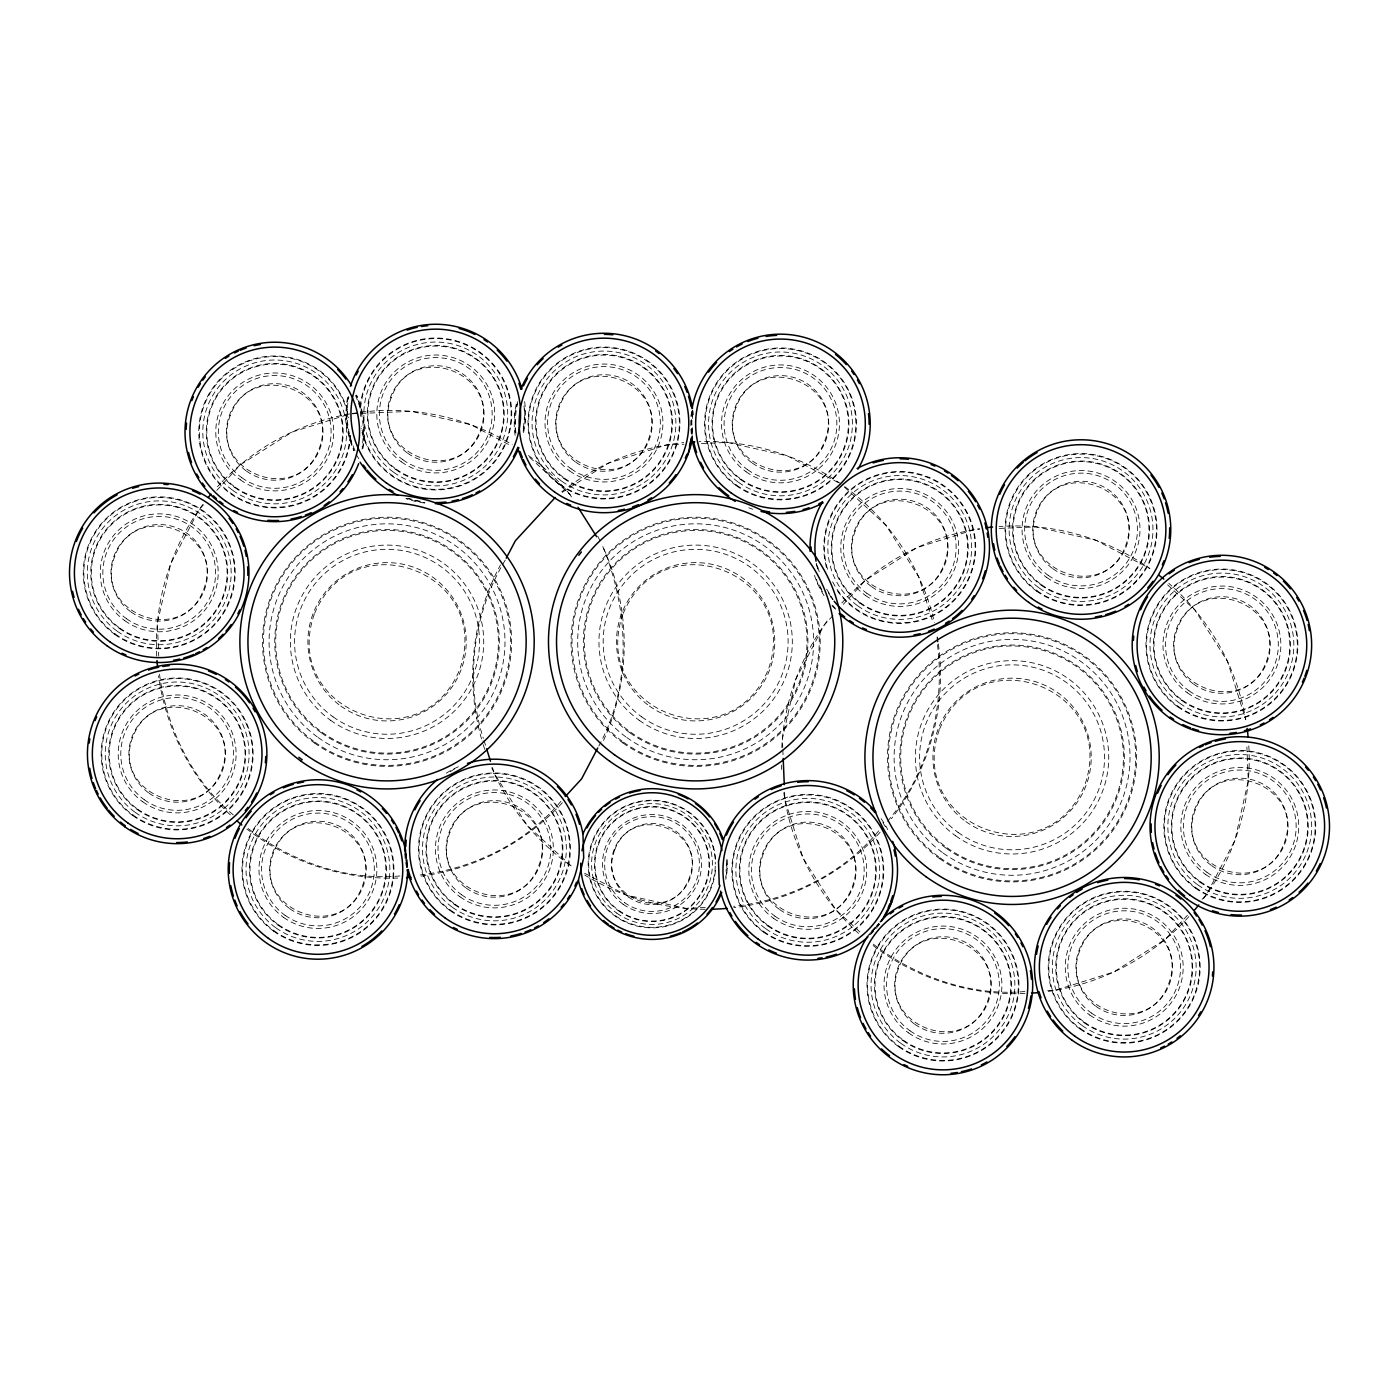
<?xml version="1.0" encoding="UTF-8"?>
<svg xmlns="http://www.w3.org/2000/svg" width="1399" height="1399" viewBox="0 0 1399 1399"><rect width="100%" height="100%" fill="white"/><g stroke="black" fill="none" stroke-linecap="round" stroke-linejoin="round"><path stroke-width="0.75" stroke-dasharray="5 3.75" d="M348.421 396.774L346.48 405.063L347.214 428.479L353.982 450.898A89.728 89.728 0 0 1 348.176 394.535M362.061 449.131L364.002 440.842L363.268 417.427L356.5 395.008A89.728 89.728 0 0 1 362.324 451.37M517.613 401.653L514.692 414.087L515.357 435.369M523.104 431.172L525.045 422.883L524.52 405.85M692.173 410.834L691.193 414.978L691.806 434.145M725.644 877.278L726.99 871.525L726.623 859.72M505.249 560.09C473.422 612.535 464.381 679.897 483.337 738.34M598.772 746.069C632.418 684.985 628.798 609.16 602.532 545.96A233.878 233.878 0 0 1 601.448 744.933M203.485 504.864L199.06 509.673L170.73 563.762L157.37 623.342L158.717 656.026M216.775 490.419L240.418 464.765L291.989 432.081L350.257 413.859A233.878 233.878 0 0 0 216.775 487.482M560.894 801.365C525.552 843.457 471.463 869.531 417.304 875.249M832.947 615.595L824.081 625.213L795.751 679.302L782.391 738.882L782.758 747.591M843.282 604.368L865.439 580.305L917.01 547.621L975.278 529.399L979.65 529.224M878.677 830.866C843.125 873.798 788.546 900.606 733.601 906.36M887.543 821.248C928.761 773.192 945.392 706.478 937.4 644.065M1187.401 915.296L1165.245 939.359L1113.674 972.043L1055.388 990.265L1046.679 990.614M1202.161 899.26L1206.603 894.451L1234.915 840.362L1248.275 780.782L1246.841 745.929M871.542 931.122L878.834 923.357M866.068 938.222L879.184 924.249M562.241 492.361L608.285 463.191L666.571 444.969L683.989 444.252M450.251 771.636L455.672 768.261M352.443 413.772L358.983 413.492M361.152 413.405L411.271 411.341L470.851 424.701L511.404 445.949M701.424 443.535L727.567 442.451L787.147 455.812L841.236 484.141A233.878 233.878 0 0 0 699.185 441.629M999.253 528.42L1036.292 526.881L1095.872 540.241L1149.961 568.571A233.878 233.878 0 0 0 999.113 526.514M399.869 875.966C345.71 880.88 290.118 861.137 247.675 828.156M705.271 907.531L685.667 908.336L626.087 894.975L583.593 872.731M1024.89 991.524C970.731 996.42 915.138 976.677 872.696 943.695M406.13 498.394L424.789 502.766M1167.605 584.817L1194.868 609.929L1227.553 661.5L1245.775 719.786A233.878 233.878 0 0 0 1168.847 583.383M844.436 487.097L886.144 525.499L918.828 577.07L933.133 622.852M529.749 457.456L569.848 494.389L572.174 498.079M859.878 931.891L835.815 909.735L803.131 858.164L784.909 799.878L784.559 791.169M233.248 814.865C191.488 780.03 166.131 726.763 159.434 673.444M831.863 605.75L836.532 610.121M826.687 589.206L833.052 599.471M828.435 592.879L832.685 599.751M822.455 591.637L817.978 584.397L816.124 578.277M882.821 822.56L887.316 829.799M356.238 454.518L359.595 459.939M484.002 740.421L485.943 746.664M492.448 767.474L494.407 773.717L527.091 825.305L571.999 866.663A233.878 233.878 0 0 1 491.748 767.789M817.785 566.962L819.534 572.733M816.177 563.185L817.943 568.991M405.255 850.907L406.882 867.765M407.092 867.502L405.465 850.644M937.313 641.879L937.05 635.338A233.878 233.878 0 0 1 938.064 641.774M782.845 749.777L783.108 756.299M692.575 410.624L692.715 414.873M938.379 643.925A233.878 233.878 0 0 1 891.408 818.747M880.146 832.195A233.878 233.878 0 0 1 733.758 907.706M705.253 909.28A233.878 233.878 0 0 1 584.747 875.022M484.736 749.374A233.878 233.878 0 0 1 482.113 740.98M481.501 738.864A233.878 233.878 0 0 1 500.457 564.951M561.768 491.766A233.878 233.878 0 0 1 683.831 442.626M844.751 486.66A233.878 233.878 0 0 1 934.445 622.555M406.654 867.59A89.728 89.728 0 0 1 404.696 850.662M446.211 773.227A89.728 89.728 0 0 1 461.39 765.48M407.739 867.363A88.609 88.609 0 0 1 405.815 850.644M752.767 509.236A89.728 89.728 0 0 1 748.762 507.837M691.351 434.197A89.728 89.728 0 0 1 691.718 410.781A88.609 88.609 0 0 1 692.505 419.158M692.453 434.057A88.609 88.609 0 0 1 692.82 410.939M715.484 870.37A63.794 63.794 0 0 1 617.659 917.814A63.794 63.794 0 0 1 619.565 809.094A63.794 63.794 0 0 1 715.676 859.93M727.235 859.686A75.371 75.371 0 0 1 725.801 879.306M726.361 860.612A74.427 74.427 0 0 1 726.064 871.437M715.274 866.208A63.322 63.322 0 0 1 619.058 918.111A63.322 63.322 0 0 1 621.016 808.814A63.322 63.322 0 0 1 715.309 864.127M515.112 435.404A89.728 89.728 0 0 1 516.861 401.461M692.837 410.589A89.728 89.728 0 0 1 693.327 414.821M692.453 427.622A88.609 88.609 0 0 1 692.138 431.801M515.934 433.165A88.609 88.609 0 0 1 517.455 403.804M879.394 924.407A89.728 89.728 0 0 1 869.409 935.564M881.073 818.59A89.728 89.728 0 0 1 887.718 829.59M877.225 925.404A88.609 88.609 0 0 1 868.639 934.759M562.363 802.711A233.878 233.878 0 0 1 417.444 876.596M397.753 878.047A233.878 233.878 0 0 1 246.958 829.082M230.275 814.848A233.878 233.878 0 0 1 158.559 675.752M156.723 656.114A233.878 233.878 0 0 1 202.872 504.409M352.391 413.492A233.878 233.878 0 0 1 358.844 412.53M361.012 412.25A233.878 233.878 0 0 1 512.191 444.672M528.455 455.549A233.878 233.878 0 0 1 572.593 497.747M597.723 536.202A233.878 233.878 0 0 1 600.661 542.043M350.589 435.526A75.948 75.948 0 0 1 240.576 499.775A75.948 75.948 0 0 1 226.621 373.148A75.948 75.948 0 0 1 347.984 411.901M355.486 395.462A88.609 88.609 0 0 1 362.044 446.963M350.012 435.491A75.371 75.371 0 0 1 239.089 498.341A75.371 75.371 0 0 1 230.118 371.172A75.371 75.371 0 0 1 348.771 417.811M405.693 850.819A89.728 89.728 0 0 1 407.651 867.747M404.608 851.047A88.609 88.609 0 0 1 406.532 867.765M360.19 406.427A75.948 75.948 0 0 1 473.981 348.334A75.948 75.948 0 0 1 479.647 475.975A75.948 75.948 0 0 1 361.152 428.181M524.625 401.565A89.728 89.728 0 0 1 522.876 435.509M424.754 503.028A89.728 89.728 0 0 1 406.042 498.639M524.013 405.902A88.609 88.609 0 0 1 522.701 431.102M420.714 501.297A88.609 88.609 0 0 1 408.403 498.254M354.996 450.443A88.609 88.609 0 0 1 348.823 396.844M360.417 416.342A75.371 75.371 0 0 1 468.455 346.043A75.371 75.371 0 0 1 480.924 474.331A75.371 75.371 0 0 1 361.379 426.153M826.477 567.504A75.948 75.948 0 0 1 911.239 472.39A75.948 75.948 0 0 1 963.666 588.489A75.948 75.948 0 0 1 836.27 589.171M824.063 595.659A89.728 89.728 0 0 1 814.166 574.429M835.343 608.32A88.609 88.609 0 0 1 832.527 605.19M821.79 589.574A88.609 88.609 0 0 1 818.992 583.925M827.596 569.253A75.371 75.371 0 0 1 913.11 473.282A75.371 75.371 0 0 1 959.784 593.054A75.371 75.371 0 0 1 831.88 580.253M832.86 599.629A84.814 84.814 0 0 1 830.464 596.394M817.716 569.061A84.814 84.814 0 0 1 816.386 563.15M871 933.325A88.609 88.609 0 0 1 879.097 923.602M1248.8 745.807A233.878 233.878 0 0 1 1202.773 899.714M1188.87 916.625A233.878 233.878 0 0 1 1046.802 991.594M1024.977 993.517A233.878 233.878 0 0 1 871.979 944.622M858.531 933.36A233.878 233.878 0 0 1 783.58 791.292M781.656 769.467A233.878 233.878 0 0 1 781.516 765.061M781.779 747.538A233.878 233.878 0 0 1 829.205 618.201M841.813 603.021A233.878 233.878 0 0 1 979.562 528.7M114.858 556.033C92.491 613.444 182.43 647.422 203.607 589.574C225.973 532.18 136.035 498.201 114.858 556.033M132.783 737.151C110.416 794.562 200.354 828.54 221.549 770.692C243.898 713.298 153.96 679.319 132.783 737.151M230.345 415.153C207.979 472.547 297.917 506.543 319.112 448.694C341.461 391.3 251.523 357.322 230.345 415.153M314.25 614.283C280.762 710.709 421.169 763.767 459.816 669.282C493.322 572.856 352.898 519.798 314.25 614.283M273.557 852.708C251.19 910.119 341.129 944.098 362.306 886.249C384.673 828.855 294.734 794.877 273.557 852.708M391.388 397.211C369.021 454.605 458.959 488.583 480.137 430.735C502.503 373.341 412.565 339.362 391.388 397.211M450.023 832.143C427.674 889.554 517.613 923.532 538.79 865.684C561.156 808.29 471.218 774.312 450.023 832.143M559.583 406.235C537.233 463.629 627.172 497.607 648.349 439.758C670.716 382.364 580.777 348.386 559.583 406.235M622.852 614.283C589.364 710.709 729.771 763.767 768.418 669.282C801.907 572.856 661.5 519.798 622.852 614.283M614.721 849.945C595.939 898.158 671.485 926.715 689.27 878.117C708.069 829.904 632.505 801.365 614.721 849.945M736.101 407.126C713.735 464.52 803.673 498.516 824.85 440.668C847.217 383.274 757.279 349.278 736.101 407.126M763.399 853.565C741.05 910.976 830.971 944.955 852.166 887.106C874.532 829.712 784.594 795.734 763.399 853.565M855.366 530.693C833 588.105 922.938 622.083 944.133 564.234C966.482 506.84 876.561 472.862 855.366 530.693M939.271 729.823C905.783 826.249 1046.19 879.306 1084.855 784.822C1118.343 688.395 977.936 635.338 939.271 729.823M898.578 968.265C876.211 1025.659 966.149 1059.638 987.344 1001.789C1009.693 944.395 919.755 910.417 898.578 968.265M1036.659 512.751C1014.292 570.145 1104.231 604.123 1125.408 546.292C1147.775 488.881 1057.836 454.902 1036.659 512.751M1079.836 950.428C1057.469 1007.822 1147.407 1041.818 1168.585 983.969C1190.951 926.575 1101.013 892.579 1079.836 950.428M1177.538 628.238C1155.172 685.632 1245.11 719.628 1266.305 661.779C1288.654 604.385 1198.716 570.39 1177.538 628.238M1195.393 809.654C1173.027 867.048 1262.965 901.043 1284.142 843.195C1306.509 785.801 1216.57 751.823 1195.393 809.654M454.797 904.051A67.886 67.886 0 0 0 561.961 855.663A67.886 67.886 0 0 0 466.479 787.042A67.886 67.886 0 0 0 454.797 904.051M450.093 910.609A75.948 75.948 0 0 0 569.988 856.468A75.948 75.948 0 0 0 463.156 779.698A75.948 75.948 0 0 0 450.093 910.609M452.437 907.321A71.926 71.926 0 0 0 565.983 856.066A71.926 71.926 0 0 0 464.818 783.37A71.926 71.926 0 0 0 452.437 907.321M461.513 894.713A56.38 56.38 0 0 0 550.507 854.527A56.38 56.38 0 0 0 471.201 797.535A56.38 56.38 0 0 0 461.513 894.713M450.426 910.137A75.371 75.371 0 0 0 569.41 856.398A75.371 75.371 0 0 0 463.384 780.222A75.371 75.371 0 0 0 450.426 910.137M454.465 904.523A68.464 68.464 0 0 0 562.538 855.716A68.464 68.464 0 0 0 466.234 786.518A68.464 68.464 0 0 0 454.465 904.523M460.009 896.794A58.95 58.95 0 0 0 553.06 854.772A58.95 58.95 0 0 0 470.151 795.192A58.95 58.95 0 0 0 460.009 896.794M466.252 888.12A48.266 48.266 0 0 0 542.445 853.722A48.266 48.266 0 0 0 474.541 804.932A48.266 48.266 0 0 0 466.252 888.12M630.669 732.202A111.343 111.343 0 0 0 806.419 652.843A111.343 111.343 0 0 0 649.818 540.311A111.343 111.343 0 0 0 630.669 732.202M622.94 742.939A124.563 124.563 0 0 0 819.587 654.155A124.563 124.563 0 0 0 644.379 528.245A124.563 124.563 0 0 0 622.94 742.939M626.804 737.57A117.953 117.953 0 0 0 813.011 653.49A117.953 117.953 0 0 0 647.09 534.278A117.953 117.953 0 0 0 626.804 737.57M641.669 716.865A92.474 92.474 0 0 0 787.654 650.972A92.474 92.474 0 0 0 657.582 557.502A92.474 92.474 0 0 0 641.669 716.865M623.499 742.169A123.619 123.619 0 0 0 818.642 654.05A123.619 123.619 0 0 0 644.764 529.119A123.619 123.619 0 0 0 623.499 742.169M630.11 732.971A112.287 112.287 0 0 0 807.363 652.931A112.287 112.287 0 0 0 649.433 539.437A112.287 112.287 0 0 0 630.11 732.971M639.221 720.293A96.671 96.671 0 0 0 791.834 651.374A96.671 96.671 0 0 0 655.851 553.672A96.671 96.671 0 0 0 639.221 720.293M649.451 706.058A79.166 79.166 0 0 0 774.399 649.643A79.166 79.166 0 0 0 663.056 569.638A79.166 79.166 0 0 0 649.451 706.058M740.858 479.035A67.886 67.886 0 0 0 848.039 430.647A67.886 67.886 0 0 0 752.54 362.026A67.886 67.886 0 0 0 740.858 479.035M736.154 485.575A75.948 75.948 0 0 0 856.048 431.434A75.948 75.948 0 0 0 749.217 354.681A75.948 75.948 0 0 0 736.154 485.575M738.515 482.305A71.926 71.926 0 0 0 852.043 431.049A71.926 71.926 0 0 0 750.878 358.354A71.926 71.926 0 0 0 738.515 482.305M747.573 469.679A56.38 56.38 0 0 0 836.585 429.493A56.38 56.38 0 0 0 757.279 372.501A56.38 56.38 0 0 0 747.573 469.679M736.486 485.103A75.371 75.371 0 0 0 855.489 431.382A75.371 75.371 0 0 0 749.462 355.206A75.371 75.371 0 0 0 736.486 485.103M740.526 479.49A68.464 68.464 0 0 0 848.598 430.7A68.464 68.464 0 0 0 752.295 361.502A68.464 68.464 0 0 0 740.526 479.49M746.087 471.76A58.95 58.95 0 0 0 839.138 429.755A58.95 58.95 0 0 0 756.212 370.175A58.95 58.95 0 0 0 746.087 471.76M752.312 463.086A48.266 48.266 0 0 0 828.505 428.689A48.266 48.266 0 0 0 760.619 379.898A48.266 48.266 0 0 0 752.312 463.086M618.725 910.347A57.027 57.027 0 0 0 708.751 869.706A57.027 57.027 0 0 0 628.536 812.067A57.027 57.027 0 0 0 618.725 910.347M616.749 913.092A60.419 60.419 0 0 0 712.108 870.038A60.419 60.419 0 0 0 627.137 808.972A60.419 60.419 0 0 0 616.749 913.092M624.356 902.495A47.356 47.356 0 0 0 699.133 868.744A47.356 47.356 0 0 0 632.505 820.881A47.356 47.356 0 0 0 624.356 902.495M618.445 910.749A57.516 57.516 0 0 0 709.223 869.758A57.516 57.516 0 0 0 628.326 811.63A57.516 57.516 0 0 0 618.445 910.749M623.097 904.244A49.525 49.525 0 0 0 701.266 868.954A49.525 49.525 0 0 0 631.614 818.905A49.525 49.525 0 0 0 623.097 904.244M628.343 896.969A40.554 40.554 0 0 0 692.348 868.062A40.554 40.554 0 0 0 635.321 827.089A40.554 40.554 0 0 0 628.343 896.969M564.357 478.126A67.886 67.886 0 0 0 671.52 429.738A67.886 67.886 0 0 0 576.038 361.117A67.886 67.886 0 0 0 564.357 478.126M559.652 484.684A75.948 75.948 0 0 0 679.547 430.542A75.948 75.948 0 0 0 572.716 353.772A75.948 75.948 0 0 0 559.652 484.684M561.996 481.396A71.926 71.926 0 0 0 675.542 430.14A71.926 71.926 0 0 0 574.377 357.445A71.926 71.926 0 0 0 561.996 481.396M571.072 468.787A56.38 56.38 0 0 0 660.066 428.601A56.38 56.38 0 0 0 580.76 371.609A56.38 56.38 0 0 0 571.072 468.787M559.985 484.211A75.371 75.371 0 0 0 678.97 430.49A75.371 75.371 0 0 0 572.943 354.297A75.371 75.371 0 0 0 559.985 484.211M564.007 478.598A68.464 68.464 0 0 0 672.097 429.79A68.464 68.464 0 0 0 575.793 360.592A68.464 68.464 0 0 0 564.007 478.598M569.568 470.868A58.95 58.95 0 0 0 662.619 428.846A58.95 58.95 0 0 0 579.711 369.266A58.95 58.95 0 0 0 569.568 470.868M575.811 462.195A48.266 48.266 0 0 0 652.004 427.797A48.266 48.266 0 0 0 584.1 379.007A48.266 48.266 0 0 0 575.811 462.195M768.173 925.473A67.886 67.886 0 0 0 875.337 877.086A67.886 67.886 0 0 0 779.838 808.465A67.886 67.886 0 0 0 768.173 925.473M763.469 932.031A75.948 75.948 0 0 0 883.364 877.89A75.948 75.948 0 0 0 776.532 801.12A75.948 75.948 0 0 0 763.469 932.031M765.813 928.744A71.926 71.926 0 0 0 879.341 877.488A71.926 71.926 0 0 0 778.194 804.792A71.926 71.926 0 0 0 765.813 928.744M774.889 916.135A56.38 56.38 0 0 0 863.883 875.949A56.38 56.38 0 0 0 784.577 818.957A56.38 56.38 0 0 0 774.889 916.135M763.802 931.559A75.371 75.371 0 0 0 882.786 877.82A75.371 75.371 0 0 0 776.76 801.644A75.371 75.371 0 0 0 763.802 931.559M767.824 925.946A68.464 68.464 0 0 0 875.914 877.138A68.464 68.464 0 0 0 779.61 807.94A68.464 68.464 0 0 0 767.824 925.946M773.385 918.216A58.95 58.95 0 0 0 866.436 876.194A58.95 58.95 0 0 0 783.527 816.614A58.95 58.95 0 0 0 773.385 918.216M779.61 909.542A48.266 48.266 0 0 0 855.803 875.144A48.266 48.266 0 0 0 787.917 826.354A48.266 48.266 0 0 0 779.61 909.542M235.102 487.062A67.886 67.886 0 0 0 342.283 438.674A67.886 67.886 0 0 0 246.784 370.053A67.886 67.886 0 0 0 235.102 487.062M232.759 490.332A71.926 71.926 0 0 0 346.287 439.076A71.926 71.926 0 0 0 245.122 366.381A71.926 71.926 0 0 0 232.759 490.332M241.817 477.706A56.38 56.38 0 0 0 330.829 437.52A56.38 56.38 0 0 0 251.523 380.545A56.38 56.38 0 0 0 241.817 477.706M234.77 487.534A68.464 68.464 0 0 0 342.86 438.726A68.464 68.464 0 0 0 246.556 369.528A68.464 68.464 0 0 0 234.77 487.534M240.331 479.805A58.95 58.95 0 0 0 333.382 437.782A58.95 58.95 0 0 0 250.473 378.202A58.95 58.95 0 0 0 240.331 479.805M246.556 471.131A48.266 48.266 0 0 0 322.749 436.715A48.266 48.266 0 0 0 254.863 387.943A48.266 48.266 0 0 0 246.556 471.131M322.067 732.202A111.343 111.343 0 0 0 497.834 652.843A111.343 111.343 0 0 0 341.216 540.311A111.343 111.343 0 0 0 322.067 732.202M314.355 742.939A124.563 124.563 0 0 0 510.985 654.155A124.563 124.563 0 0 0 335.777 528.245A124.563 124.563 0 0 0 314.355 742.939M318.203 737.57A117.953 117.953 0 0 0 504.409 653.49A117.953 117.953 0 0 0 338.506 534.278A117.953 117.953 0 0 0 318.203 737.57M333.084 716.865A92.474 92.474 0 0 0 479.053 650.972A92.474 92.474 0 0 0 348.981 557.502A92.474 92.474 0 0 0 333.084 716.865M314.897 742.169A123.619 123.619 0 0 0 510.04 654.05A123.619 123.619 0 0 0 336.162 529.119A123.619 123.619 0 0 0 314.897 742.169M321.525 732.971A112.287 112.287 0 0 0 498.761 652.931A112.287 112.287 0 0 0 340.831 539.437A112.287 112.287 0 0 0 321.525 732.971M330.619 720.293A96.671 96.671 0 0 0 483.232 651.374A96.671 96.671 0 0 0 347.249 553.672A96.671 96.671 0 0 0 330.619 720.293M340.849 706.058A79.166 79.166 0 0 0 465.815 649.643A79.166 79.166 0 0 0 354.472 569.638A79.166 79.166 0 0 0 340.849 706.058M278.314 924.617A67.886 67.886 0 0 0 385.494 876.229A67.886 67.886 0 0 0 289.995 807.608A67.886 67.886 0 0 0 278.314 924.617M273.609 931.174A75.948 75.948 0 0 0 393.521 877.033A75.948 75.948 0 0 0 286.673 800.263A75.948 75.948 0 0 0 273.609 931.174M275.97 927.887A71.926 71.926 0 0 0 389.499 876.631A71.926 71.926 0 0 0 288.334 803.935A71.926 71.926 0 0 0 275.97 927.887M285.029 915.278A56.38 56.38 0 0 0 374.04 875.092A56.38 56.38 0 0 0 294.734 818.1A56.38 56.38 0 0 0 285.029 915.278M273.942 930.702A75.371 75.371 0 0 0 392.944 876.981A75.371 75.371 0 0 0 286.917 800.788A75.371 75.371 0 0 0 273.942 930.702M277.981 925.089A68.464 68.464 0 0 0 386.054 876.281A68.464 68.464 0 0 0 289.768 807.083A68.464 68.464 0 0 0 277.981 925.089M283.542 917.359A58.95 58.95 0 0 0 376.593 875.337A58.95 58.95 0 0 0 293.685 815.757A58.95 58.95 0 0 0 283.542 917.359M289.768 908.685A48.266 48.266 0 0 0 365.961 874.288A48.266 48.266 0 0 0 298.074 825.497A48.266 48.266 0 0 0 289.768 908.685M137.539 809.059A67.886 67.886 0 0 0 244.72 760.671A67.886 67.886 0 0 0 149.221 692.05A67.886 67.886 0 0 0 137.539 809.059M132.835 815.617A75.948 75.948 0 0 0 252.747 761.476A75.948 75.948 0 0 0 145.898 684.706A75.948 75.948 0 0 0 132.835 815.617M135.196 812.329A71.926 71.926 0 0 0 248.725 761.073A71.926 71.926 0 0 0 147.56 688.378A71.926 71.926 0 0 0 135.196 812.329M144.254 799.721A56.38 56.38 0 0 0 233.266 759.535A56.38 56.38 0 0 0 153.96 702.543A56.38 56.38 0 0 0 144.254 799.721M133.185 815.145A75.371 75.371 0 0 0 252.17 761.406A75.371 75.371 0 0 0 146.143 685.23A75.371 75.371 0 0 0 133.185 815.145M137.207 809.531A68.464 68.464 0 0 0 245.297 760.724A68.464 68.464 0 0 0 148.994 691.526A68.464 68.464 0 0 0 137.207 809.531M142.768 801.802A58.95 58.95 0 0 0 235.819 759.779A58.95 58.95 0 0 0 152.911 700.199A58.95 58.95 0 0 0 142.768 801.802M148.994 793.128A48.266 48.266 0 0 0 225.187 758.73A48.266 48.266 0 0 0 157.3 709.94A48.266 48.266 0 0 0 148.994 793.128M396.144 469.102A67.886 67.886 0 0 0 503.325 420.714A67.886 67.886 0 0 0 407.826 352.093A67.886 67.886 0 0 0 396.144 469.102M393.801 472.372A71.926 71.926 0 0 0 507.33 421.116A71.926 71.926 0 0 0 406.165 348.421A71.926 71.926 0 0 0 393.801 472.372M402.86 459.764A56.38 56.38 0 0 0 491.871 419.578A56.38 56.38 0 0 0 412.565 362.586A56.38 56.38 0 0 0 402.86 459.764M395.812 469.574A68.464 68.464 0 0 0 503.885 420.767A68.464 68.464 0 0 0 407.599 351.569A68.464 68.464 0 0 0 395.812 469.574M401.373 461.845A58.95 58.95 0 0 0 494.424 419.822A58.95 58.95 0 0 0 411.498 360.243A58.95 58.95 0 0 0 401.373 461.845M407.599 453.171A48.266 48.266 0 0 0 483.792 418.773A48.266 48.266 0 0 0 415.905 369.983A48.266 48.266 0 0 0 407.599 453.171M119.615 627.941A67.886 67.886 0 0 0 226.778 579.553A67.886 67.886 0 0 0 131.296 510.932A67.886 67.886 0 0 0 119.615 627.941M114.91 634.499A75.948 75.948 0 0 0 234.805 580.358A75.948 75.948 0 0 0 127.974 503.588A75.948 75.948 0 0 0 114.91 634.499M117.254 631.211A71.926 71.926 0 0 0 230.8 579.955A71.926 71.926 0 0 0 129.635 507.26A71.926 71.926 0 0 0 117.254 631.211M126.33 618.603A56.38 56.38 0 0 0 215.341 578.417A56.38 56.38 0 0 0 136.035 521.425A56.38 56.38 0 0 0 126.33 618.603M115.243 634.027A75.371 75.371 0 0 0 234.245 580.288A75.371 75.371 0 0 0 128.218 504.112A75.371 75.371 0 0 0 115.243 634.027M119.282 628.413A68.464 68.464 0 0 0 227.355 579.606A68.464 68.464 0 0 0 131.051 510.408A68.464 68.464 0 0 0 119.282 628.413M124.826 620.684A58.95 58.95 0 0 0 217.894 578.661A58.95 58.95 0 0 0 134.969 519.081A58.95 58.95 0 0 0 124.826 620.684M131.069 612.01A48.266 48.266 0 0 0 207.262 577.612A48.266 48.266 0 0 0 139.375 528.822A48.266 48.266 0 0 0 131.069 612.01M860.123 602.602A67.886 67.886 0 0 0 967.304 554.214A67.886 67.886 0 0 0 871.804 485.593A67.886 67.886 0 0 0 860.123 602.602M857.779 605.872A71.926 71.926 0 0 0 971.308 554.616A71.926 71.926 0 0 0 870.143 481.921A71.926 71.926 0 0 0 857.779 605.872M866.838 593.263A56.38 56.38 0 0 0 955.849 553.06A56.38 56.38 0 0 0 876.543 496.085A56.38 56.38 0 0 0 866.838 593.263M859.79 603.074A68.464 68.464 0 0 0 967.881 554.266A68.464 68.464 0 0 0 871.577 485.068A68.464 68.464 0 0 0 859.79 603.074M865.351 595.344A58.95 58.95 0 0 0 958.402 553.322A58.95 58.95 0 0 0 875.494 493.742A58.95 58.95 0 0 0 865.351 595.344M871.577 586.671A48.266 48.266 0 0 0 947.77 552.255A48.266 48.266 0 0 0 879.884 503.483A48.266 48.266 0 0 0 871.577 586.671M1200.15 881.562A67.886 67.886 0 0 0 1307.331 833.174A67.886 67.886 0 0 0 1211.831 764.553A67.886 67.886 0 0 0 1200.15 881.562M1195.446 888.103A75.948 75.948 0 0 0 1315.34 833.979A75.948 75.948 0 0 0 1208.509 757.209A75.948 75.948 0 0 0 1195.446 888.103M1197.806 884.833A71.926 71.926 0 0 0 1311.335 833.577A71.926 71.926 0 0 0 1210.17 760.881A71.926 71.926 0 0 0 1197.806 884.833M1206.865 872.224A56.38 56.38 0 0 0 1295.876 832.02A56.38 56.38 0 0 0 1216.57 775.046A56.38 56.38 0 0 0 1206.865 872.224M1195.778 887.648A75.371 75.371 0 0 0 1314.78 833.909A75.371 75.371 0 0 0 1208.753 757.733A75.371 75.371 0 0 0 1195.778 887.648M1199.817 882.035A68.464 68.464 0 0 0 1307.89 833.227A68.464 68.464 0 0 0 1211.586 764.029A68.464 68.464 0 0 0 1199.817 882.035M1205.378 874.305A58.95 58.95 0 0 0 1298.429 832.283A58.95 58.95 0 0 0 1215.504 772.703A58.95 58.95 0 0 0 1205.378 874.305M1211.604 865.631A48.266 48.266 0 0 0 1287.797 831.216A48.266 48.266 0 0 0 1219.911 782.443A48.266 48.266 0 0 0 1211.604 865.631M947.088 847.742A111.343 111.343 0 0 0 1122.855 768.383A111.343 111.343 0 0 0 966.237 655.851A111.343 111.343 0 0 0 947.088 847.742M939.376 858.479A124.563 124.563 0 0 0 1136.005 769.695A124.563 124.563 0 0 0 960.798 643.785A124.563 124.563 0 0 0 939.376 858.479M943.241 853.11A117.953 117.953 0 0 0 1129.43 769.03A117.953 117.953 0 0 0 963.526 649.818A117.953 117.953 0 0 0 943.241 853.11M958.105 832.422A92.474 92.474 0 0 0 1104.073 766.512A92.474 92.474 0 0 0 974.019 673.041A92.474 92.474 0 0 0 958.105 832.422M939.918 857.709A123.619 123.619 0 0 0 1135.079 769.607A123.619 123.619 0 0 0 961.183 644.659A123.619 123.619 0 0 0 939.918 857.709M946.546 848.511A112.287 112.287 0 0 0 1123.799 768.471A112.287 112.287 0 0 0 965.852 654.977A112.287 112.287 0 0 0 946.546 848.511M955.657 835.833A96.671 96.671 0 0 0 1108.253 766.932A96.671 96.671 0 0 0 972.288 669.212A96.671 96.671 0 0 0 955.657 835.833M965.87 821.598A79.166 79.166 0 0 0 1090.835 765.183A79.166 79.166 0 0 0 979.492 685.178A79.166 79.166 0 0 0 965.87 821.598M903.334 1040.156A67.886 67.886 0 0 0 1010.515 991.769A67.886 67.886 0 0 0 915.016 923.148A67.886 67.886 0 0 0 903.334 1040.156M898.63 1046.714A75.948 75.948 0 0 0 1018.542 992.573A75.948 75.948 0 0 0 911.693 915.803A75.948 75.948 0 0 0 898.63 1046.714M900.991 1043.427A71.926 71.926 0 0 0 1014.52 992.171A71.926 71.926 0 0 0 913.355 919.475A71.926 71.926 0 0 0 900.991 1043.427M910.049 1030.818A56.38 56.38 0 0 0 999.061 990.632A56.38 56.38 0 0 0 919.755 933.64A56.38 56.38 0 0 0 910.049 1030.818M898.962 1046.242A75.371 75.371 0 0 0 1017.965 992.521A75.371 75.371 0 0 0 911.938 916.328A75.371 75.371 0 0 0 898.962 1046.242M903.002 1040.629A68.464 68.464 0 0 0 1011.092 991.821A68.464 68.464 0 0 0 914.789 922.623A68.464 68.464 0 0 0 903.002 1040.629M908.563 1032.899A58.95 58.95 0 0 0 1001.614 990.877A58.95 58.95 0 0 0 918.706 931.297A58.95 58.95 0 0 0 908.563 1032.899M914.789 1024.225A48.266 48.266 0 0 0 990.982 989.827A48.266 48.266 0 0 0 923.095 941.037A48.266 48.266 0 0 0 914.789 1024.225M1041.416 584.642A67.886 67.886 0 0 0 1148.596 536.254A67.886 67.886 0 0 0 1053.097 467.633A67.886 67.886 0 0 0 1041.416 584.642M1036.711 591.2A75.948 75.948 0 0 0 1156.606 537.059A75.948 75.948 0 0 0 1049.775 460.288A75.948 75.948 0 0 0 1036.711 591.2M1039.072 587.912A71.926 71.926 0 0 0 1152.601 536.656A71.926 71.926 0 0 0 1051.436 463.961A71.926 71.926 0 0 0 1039.072 587.912M1048.131 575.304A56.38 56.38 0 0 0 1137.142 535.118A56.38 56.38 0 0 0 1057.836 478.126A56.38 56.38 0 0 0 1048.131 575.304M1037.044 590.728A75.371 75.371 0 0 0 1156.046 537.006A75.371 75.371 0 0 0 1050.019 460.813A75.371 75.371 0 0 0 1037.044 590.728M1041.083 585.114A68.464 68.464 0 0 0 1149.156 536.307A68.464 68.464 0 0 0 1052.852 467.109A68.464 68.464 0 0 0 1041.083 585.114M1046.627 577.385A58.95 58.95 0 0 0 1139.695 535.362A58.95 58.95 0 0 0 1056.77 475.782A58.95 58.95 0 0 0 1046.627 577.385M1052.87 568.711A48.266 48.266 0 0 0 1129.063 534.313A48.266 48.266 0 0 0 1061.176 485.523A48.266 48.266 0 0 0 1052.87 568.711M1084.592 1022.337A67.886 67.886 0 0 0 1191.773 973.949A67.886 67.886 0 0 0 1096.274 905.328A67.886 67.886 0 0 0 1084.592 1022.337M1079.888 1028.877A75.948 75.948 0 0 0 1199.782 974.736A75.948 75.948 0 0 0 1092.951 897.966A75.948 75.948 0 0 0 1079.888 1028.877M1082.249 1025.607A71.926 71.926 0 0 0 1195.778 974.334A71.926 71.926 0 0 0 1094.613 901.656A71.926 71.926 0 0 0 1082.249 1025.607M1091.307 1012.981A56.38 56.38 0 0 0 1180.319 972.795A56.38 56.38 0 0 0 1101.013 915.803A56.38 56.38 0 0 0 1091.307 1012.981M1080.22 1028.405A75.371 75.371 0 0 0 1199.223 974.683A75.371 75.371 0 0 0 1093.196 898.49A75.371 75.371 0 0 0 1080.22 1028.405M1084.26 1022.791A68.464 68.464 0 0 0 1192.333 974.001A68.464 68.464 0 0 0 1096.029 904.803A68.464 68.464 0 0 0 1084.26 1022.791M1089.804 1015.062A58.95 58.95 0 0 0 1182.872 973.057A58.95 58.95 0 0 0 1099.946 913.477A58.95 58.95 0 0 0 1089.804 1015.062M1096.047 1006.388A48.266 48.266 0 0 0 1172.24 971.99A48.266 48.266 0 0 0 1104.353 923.2A48.266 48.266 0 0 0 1096.047 1006.388M1182.295 700.147A67.886 67.886 0 0 0 1289.476 651.742A67.886 67.886 0 0 0 1193.977 583.138A67.886 67.886 0 0 0 1182.295 700.147M1177.591 706.687A75.948 75.948 0 0 0 1297.503 652.546A75.948 75.948 0 0 0 1190.654 575.776A75.948 75.948 0 0 0 1177.591 706.687M1179.952 703.417A71.926 71.926 0 0 0 1293.48 652.144A71.926 71.926 0 0 0 1192.315 579.448A71.926 71.926 0 0 0 1179.952 703.417M1189.01 690.791A56.38 56.38 0 0 0 1278.021 650.605A56.38 56.38 0 0 0 1198.716 593.613A56.38 56.38 0 0 0 1189.01 690.791M1177.923 706.215A75.371 75.371 0 0 0 1296.925 652.494A75.371 75.371 0 0 0 1190.899 576.301A75.371 75.371 0 0 0 1177.923 706.215M1181.963 700.602A68.464 68.464 0 0 0 1290.053 651.812A68.464 68.464 0 0 0 1193.749 582.614A68.464 68.464 0 0 0 1181.963 700.602M1187.524 692.872A58.95 58.95 0 0 0 1280.575 650.867A58.95 58.95 0 0 0 1197.666 591.287A58.95 58.95 0 0 0 1187.524 692.872M1193.749 684.198A48.266 48.266 0 0 0 1269.942 649.801A48.266 48.266 0 0 0 1202.056 601.01A48.266 48.266 0 0 0 1193.749 684.198"/><path stroke-width="1.5" d="M687.906 454.71L692.278 436.051M506.246 558.166L515.357 540.783L555.246 497.467M597.758 747.993L581.582 778.911L565.318 796.556M881.65 920.822L891.723 902.058M880.303 921.801L886.127 915.593A89.728 89.728 0 0 1 1029.542 961.498A89.728 89.728 0 0 1 929.093 1073.68A89.728 89.728 0 0 1 867.695 936.176M578.014 507.277L596.691 536.744M486.59 748.745L490.507 761.231M783.195 758.485L784.279 784.629M719.243 884.85L718.509 861.434L723.843 838.631A89.728 89.728 0 0 1 875.861 811.892M727.218 908.371A233.878 233.878 0 0 1 711.846 909.228M690.389 442.084A233.878 233.878 0 0 1 694.778 441.804M407.126 869.671A89.728 89.728 0 0 0 578.347 880.636L583.698 857.832L582.963 834.416A89.728 89.728 0 0 0 467.458 763.347M404.696 850.662A89.728 89.728 0 0 1 437.572 779.488M576.545 882.192A88.609 88.609 0 0 1 574.867 886.057M569.865 895.377A88.609 88.609 0 0 1 567.574 898.91M563.849 903.981A88.609 88.609 0 0 1 561.139 907.217M548.898 918.793A88.609 88.609 0 0 1 543.774 922.501M538.37 925.858A88.609 88.609 0 0 1 534.663 927.869M530.868 929.688A88.609 88.609 0 0 1 525.045 932.066M521.04 933.43A88.609 88.609 0 0 1 510.792 936.001M500.37 937.33A88.609 88.609 0 0 1 489.79 937.417M457.281 929.373A88.609 88.609 0 0 1 453.468 927.502M434.529 914.229A88.609 88.609 0 0 1 430 909.77M424.527 903.404A88.609 88.609 0 0 1 422.026 900.029M418.546 894.713A88.609 88.609 0 0 1 416.447 891.041M411.254 879.551A88.609 88.609 0 0 1 408.193 869.426M405.832 846.412A88.609 88.609 0 0 1 406.235 840.117M414.856 809.881A88.609 88.609 0 0 1 420.085 800.665M557.344 786.535A88.609 88.609 0 0 1 565.563 796.101M567.994 799.546A88.609 88.609 0 0 1 571.352 804.95M576.003 814.375A88.609 88.609 0 0 1 579.536 824.326M578.854 555.281A145.321 145.321 0 0 1 581.407 551.94M692.05 408.665A89.728 89.728 0 0 1 811.193 339.59A89.728 89.728 0 0 1 857.989 469.102M823.119 502.836A89.728 89.728 0 0 1 761.039 511.492M735.262 501.402A89.728 89.728 0 0 1 691.928 438.394M822.595 501.856A88.609 88.609 0 0 1 818.835 503.78M809.112 507.75A88.609 88.609 0 0 1 803.026 509.586M794.789 511.352A88.609 88.609 0 0 1 786.43 512.314M769.59 511.842A88.609 88.609 0 0 1 763.347 510.845M728.774 495.858A88.609 88.609 0 0 1 719.051 487.761M703.54 467.861A88.609 88.609 0 0 1 700.602 462.265M696.615 452.542A88.609 88.609 0 0 1 693.799 442.346M708.524 372.186A88.609 88.609 0 0 1 716.62 362.463M729.369 351.516A88.609 88.609 0 0 1 732.884 349.155M736.521 346.952A88.609 88.609 0 0 1 742.117 344.014M747.87 341.496A88.609 88.609 0 0 1 757.926 338.208M766.162 336.442A88.609 88.609 0 0 1 776.637 335.375M835.535 354.472A88.609 88.609 0 0 1 846.325 364.597M851.624 371.085A88.609 88.609 0 0 1 854.072 374.53M857.412 379.933A88.609 88.609 0 0 1 859.423 383.658M868.499 413.737A88.609 88.609 0 0 1 869.094 424.299M721.779 892.51A75.371 75.371 0 0 1 578.347 880.076M582.981 833.769A75.371 75.371 0 0 1 723.545 840.362M720.835 892.352A74.427 74.427 0 0 1 715.991 902.058M712.441 907.479A74.427 74.427 0 0 1 707.002 914.194M697.454 922.973A74.427 74.427 0 0 1 682.625 931.874M680.666 932.731A74.427 74.427 0 0 1 670.366 936.176M633.939 936.246A74.427 74.427 0 0 1 625.685 933.675M621.698 932.031A74.427 74.427 0 0 1 617.781 930.143M613.986 928.027A74.427 74.427 0 0 1 610.331 925.718M608.565 924.494A74.427 74.427 0 0 1 603.476 920.49M590.518 905.992A74.427 74.427 0 0 1 587.073 900.449M584.152 894.678A74.427 74.427 0 0 1 581.757 888.662M586.915 827.911A74.427 74.427 0 0 1 595.554 815.512M598.492 812.294A74.427 74.427 0 0 1 601.605 809.269M604.858 806.436A74.427 74.427 0 0 1 610.034 802.554M615.577 799.126A74.427 74.427 0 0 1 619.425 797.115M629.445 793.111A74.427 74.427 0 0 1 639.973 790.575M678.305 794.405A74.427 74.427 0 0 1 688.133 798.969M695.425 803.586A74.427 74.427 0 0 1 709.59 816.894M714.679 823.889A74.427 74.427 0 0 1 717.949 829.537M719.838 833.402A74.427 74.427 0 0 1 722.251 839.417M719.995 885.322A71.244 71.244 0 0 1 580.76 863.148M581.984 850.819A71.244 71.244 0 0 1 721.954 850.505M692.383 438.237A89.728 89.728 0 0 1 517.77 447.907M692.522 408.491A89.728 89.728 0 0 0 520.813 389.307A88.609 88.609 0 0 0 518.907 383.343M691.298 438.044A88.609 88.609 0 0 1 689.462 446.316M686.857 454.325A88.609 88.609 0 0 1 685.283 458.207M675.927 474.698A88.609 88.609 0 0 1 669.282 482.882M651.567 497.747A88.609 88.609 0 0 1 647.929 499.933M638.521 504.602A88.609 88.609 0 0 1 632.61 506.858M624.461 509.201A88.609 88.609 0 0 1 618.288 510.443M570.705 505.126A88.609 88.609 0 0 1 566.84 503.448M539.559 483.862A88.609 88.609 0 0 1 535.397 479.123M526.007 465.115A88.609 88.609 0 0 1 523.209 459.467M522.369 457.543A88.609 88.609 0 0 1 520.113 451.632M523.506 385.862A88.609 88.609 0 0 1 527.423 378.342M537.233 364.702A88.609 88.609 0 0 1 543.109 358.581M558.184 347.127A88.609 88.609 0 0 1 561.856 345.028M604.368 334.378A88.609 88.609 0 0 1 612.762 334.816M655.676 351.044A88.609 88.609 0 0 1 659.016 353.562M673.846 368.497A88.609 88.609 0 0 1 677.553 373.638M684.723 386.526A88.609 88.609 0 0 1 687.119 392.367M688.483 396.372A88.609 88.609 0 0 1 691.054 406.619M892.684 841.341A89.728 89.728 0 0 1 884.185 917.394M867.835 937.015A89.728 89.728 0 0 1 720.485 891.093M892.684 895.692A88.609 88.609 0 0 1 890.673 901.656M889.921 903.614A88.609 88.609 0 0 1 888.243 907.479M836.427 954.205A88.609 88.609 0 0 1 826.232 957.021M822.105 957.79A88.609 88.609 0 0 1 817.943 958.367M776.462 953.226A88.609 88.609 0 0 1 768.733 949.886M759.535 944.675A88.609 88.609 0 0 1 756.072 942.296M747.905 935.651A88.609 88.609 0 0 1 735.402 921.451M731.922 916.135A88.609 88.609 0 0 1 729.823 912.463M726.466 835.133A88.609 88.609 0 0 1 733.461 822.087M754.97 799.196A88.609 88.609 0 0 1 758.415 796.748M771.321 789.578A88.609 88.609 0 0 1 781.149 785.818M797.622 782.321A88.609 88.609 0 0 1 808.185 781.726M846.832 790.802A88.609 88.609 0 0 1 854.247 794.894M859.493 798.374A88.609 88.609 0 0 1 864.477 802.239M870.72 807.957A88.609 88.609 0 0 1 875.005 812.609M893.996 849.84A88.609 88.609 0 0 1 895.238 856.013M410.921 877.26A233.878 233.878 0 0 1 406.532 877.61M241.835 824.99A233.878 233.878 0 0 1 236.798 820.741M157.545 667.078A233.878 233.878 0 0 1 157.003 660.503M208.224 497.502A233.878 233.878 0 0 1 211.004 494.109M358.651 463.646A89.728 89.728 0 0 1 225.291 506.805A89.728 89.728 0 0 1 212.578 367.22A89.728 89.728 0 0 1 351.534 385.564M352.321 474.733A88.609 88.609 0 0 1 347.879 481.921M342.825 488.618A88.609 88.609 0 0 1 340.044 491.801M329.22 501.804A88.609 88.609 0 0 1 324.096 505.511M311.19 512.681A88.609 88.609 0 0 1 305.367 515.077M301.345 516.441A88.609 88.609 0 0 1 291.097 519.012M278.576 520.463A88.609 88.609 0 0 1 268.013 520.288M237.585 512.384A88.609 88.609 0 0 1 233.79 510.513M223.018 503.885A88.609 88.609 0 0 1 219.678 501.367M216.425 498.656A88.609 88.609 0 0 1 213.295 495.788M204.849 486.415A88.609 88.609 0 0 1 202.33 483.04M198.868 477.724A88.609 88.609 0 0 1 196.752 474.034M191.576 462.562A88.609 88.609 0 0 1 188.515 452.419M186.154 429.406A88.609 88.609 0 0 1 186.557 423.128M191.838 400.604A88.609 88.609 0 0 1 193.412 396.721M198.186 387.278A88.609 88.609 0 0 1 200.407 383.676M202.768 380.213A88.609 88.609 0 0 1 205.286 376.873M225.361 358.336A88.609 88.609 0 0 1 228.929 356.063M234.472 352.985A88.609 88.609 0 0 1 238.267 351.166M240.173 350.327A88.609 88.609 0 0 1 246.084 348.071M254.233 345.71A88.609 88.609 0 0 1 260.406 344.486M337.666 369.546A88.609 88.609 0 0 1 345.868 379.112M302.236 759.797A145.321 145.321 0 0 1 298.861 757.296M407.651 869.881A89.728 89.728 0 0 1 278.366 950.008A89.728 89.728 0 0 1 262.785 798.707A89.728 89.728 0 0 1 405.693 850.819M399.257 904.698A88.609 88.609 0 0 1 394.483 914.142M381.805 930.912A88.609 88.609 0 0 1 361.904 946.424M248.06 923.97A88.609 88.609 0 0 1 239.963 911.606M237.165 905.957A88.609 88.609 0 0 1 234.787 900.117M233.423 896.112A88.609 88.609 0 0 1 230.852 885.864M229.401 873.326A88.609 88.609 0 0 1 229.576 862.763M235.049 838.158A88.609 88.609 0 0 1 239.351 828.558M245.979 817.785A88.609 88.609 0 0 1 251.208 811.175M270.339 794.737A88.609 88.609 0 0 1 273.977 792.551M283.385 787.882A88.609 88.609 0 0 1 293.335 784.349M297.427 783.283A88.609 88.609 0 0 1 303.618 782.041M356.972 789.945A88.609 88.609 0 0 1 360.732 791.904M382.347 808.622A88.609 88.609 0 0 1 386.509 813.361M391.528 820.111A88.609 88.609 0 0 1 393.801 823.696M395.9 827.369A88.609 88.609 0 0 1 398.698 833.017M399.537 834.941A88.609 88.609 0 0 1 401.793 840.851M265.74 756.439A88.609 88.609 0 0 1 265.338 762.735M256.716 792.971A88.609 88.609 0 0 1 251.488 802.169M247.885 807.328A88.609 88.609 0 0 1 245.262 810.616M229.978 825.078A88.609 88.609 0 0 1 226.533 827.509M209.763 836.322A88.609 88.609 0 0 1 203.782 838.438M187.326 841.953A88.609 88.609 0 0 1 176.764 842.548M138.116 833.472A88.609 88.609 0 0 1 130.702 829.38M125.455 825.882A88.609 88.609 0 0 1 120.471 822.035M114.228 816.299A88.609 88.609 0 0 1 108.597 810.056M107.286 808.412A88.609 88.609 0 0 1 100.221 797.885M98.21 794.177A88.609 88.609 0 0 1 96.409 790.4M95.569 788.476A88.609 88.609 0 0 1 93.313 782.566M92.037 778.526A88.609 88.609 0 0 1 89.711 768.243M89.221 743.044A88.609 88.609 0 0 1 89.833 738.882M95.027 720.66A88.609 88.609 0 0 1 96.706 716.795M135.056 675.962A88.609 88.609 0 0 1 138.798 674.056M148.521 670.069A88.609 88.609 0 0 1 158.717 667.253M162.844 666.484A88.609 88.609 0 0 1 169.087 665.679M208.486 671.03A88.609 88.609 0 0 1 216.215 674.388M225.414 679.599A88.609 88.609 0 0 1 228.876 681.96M235.469 687.189A88.609 88.609 0 0 1 249.547 702.823M253.027 708.139A88.609 88.609 0 0 1 255.125 711.811M518.924 447.663A89.728 89.728 0 0 1 435.369 503.692M398.173 495.438A89.728 89.728 0 0 1 360.085 462.16M350.432 386.264A89.728 89.728 0 0 1 521.967 389.062M517.892 447.243A88.609 88.609 0 0 1 513.346 456.774M479.735 490.909A88.609 88.609 0 0 1 476.01 492.92M472.232 494.739A88.609 88.609 0 0 1 462.387 498.499M458.312 499.67A88.609 88.609 0 0 1 452.139 501.052M445.931 501.996A88.609 88.609 0 0 1 435.369 502.591M392.962 491.556A88.609 88.609 0 0 1 389.307 489.423M375.876 479.297A88.609 88.609 0 0 1 367.185 470.099M365.891 468.473A88.609 88.609 0 0 1 363.373 465.08M356.22 374.932A88.609 88.609 0 0 1 358.179 371.172M407.126 330.112A88.609 88.609 0 0 1 417.322 327.296M421.449 326.527A88.609 88.609 0 0 1 427.692 325.722M459.082 328.485A88.609 88.609 0 0 1 474.803 334.431M484.019 339.642A88.609 88.609 0 0 1 487.482 342.021M497.187 350.1A88.609 88.609 0 0 1 506.91 361.152M239.684 609.947A88.609 88.609 0 0 1 237.83 613.741M231.185 624.514A88.609 88.609 0 0 1 225.956 631.106M223.106 634.237A88.609 88.609 0 0 1 218.541 638.644M206.825 647.562A88.609 88.609 0 0 1 203.187 649.748M199.48 651.759A88.609 88.609 0 0 1 195.703 653.578M193.779 654.417A88.609 88.609 0 0 1 183.829 657.932M179.737 659.016A88.609 88.609 0 0 1 173.546 660.258M125.962 654.942A88.609 88.609 0 0 1 122.098 653.263M93.383 632.121A88.609 88.609 0 0 1 90.655 628.938M85.636 622.17A88.609 88.609 0 0 1 83.363 618.603M81.264 614.93A88.609 88.609 0 0 1 78.466 609.282M74.095 597.408A88.609 88.609 0 0 1 72.556 591.252M76.333 541.483A88.609 88.609 0 0 1 82.698 528.157M93.908 512.926A88.609 88.609 0 0 1 117.114 494.844M132.608 488.286A88.609 88.609 0 0 1 138.728 486.607M163.858 484.316A88.609 88.609 0 0 1 168.037 484.631M192.502 490.682A88.609 88.609 0 0 1 200.162 494.214M229.104 518.312A88.609 88.609 0 0 1 232.811 523.436M236.169 528.839A88.609 88.609 0 0 1 238.18 532.564M239.998 536.342A88.609 88.609 0 0 1 243.758 546.187M244.93 550.262A88.609 88.609 0 0 1 246.311 556.435M247.64 566.857A88.609 88.609 0 0 1 247.815 575.321M857.115 468.525A89.728 89.728 0 0 1 973.477 496.33A89.728 89.728 0 0 1 958.752 615.07A89.728 89.728 0 0 1 839.12 613.601M810.108 551.363A89.728 89.728 0 0 1 822.245 502.258M985.246 570.792A88.609 88.609 0 0 1 982.64 578.784M974.071 595.712A88.609 88.609 0 0 1 971.71 599.174M962.127 610.401A88.609 88.609 0 0 1 952.562 618.62M949.117 621.051A88.609 88.609 0 0 1 945.532 623.324M934.305 629.06A88.609 88.609 0 0 1 928.394 631.316M920.245 633.677A88.609 88.609 0 0 1 914.072 634.919M866.471 629.602A88.609 88.609 0 0 1 862.606 627.924M853.285 622.922A88.609 88.609 0 0 1 849.753 620.631M844.699 616.907A88.609 88.609 0 0 1 841.446 614.196M811.21 551.311A88.609 88.609 0 0 1 811.14 547.079M873.116 462.947A88.609 88.609 0 0 1 883.364 460.376M900.152 458.855A88.609 88.609 0 0 1 908.546 459.292M931.069 464.573A88.609 88.609 0 0 1 934.952 466.147M944.395 470.921A88.609 88.609 0 0 1 947.997 473.142M951.46 475.503A88.609 88.609 0 0 1 958.053 480.731M968.318 491.346A88.609 88.609 0 0 1 975.61 501.681M977.709 505.354A88.609 88.609 0 0 1 979.632 509.114M984.879 522.876A88.609 88.609 0 0 1 986.417 529.032M987.204 533.141A88.609 88.609 0 0 1 987.781 537.303M816.037 561.174A84.814 84.814 0 0 1 915.488 464.118A84.814 84.814 0 0 1 972.672 590.763A84.814 84.814 0 0 1 834.119 601.185M1320.219 863.568A88.609 88.609 0 0 1 1316.302 871.07M1307.873 883.119A88.609 88.609 0 0 1 1299.076 892.265M1292.589 897.581A88.609 88.609 0 0 1 1289.144 900.012M1276.238 907.182A88.609 88.609 0 0 1 1270.397 909.577M1241.49 915.016A88.609 88.609 0 0 1 1230.963 914.596M1218.494 912.445A88.609 88.609 0 0 1 1212.408 910.714M1184.708 895.867A88.609 88.609 0 0 1 1178.343 890.289M1168.62 879.254A88.609 88.609 0 0 1 1166.189 875.791M1163.898 872.224A88.609 88.609 0 0 1 1160.82 866.681M1159.002 862.886A88.609 88.609 0 0 1 1155.242 853.058M1154.07 848.983A88.609 88.609 0 0 1 1152.689 842.81M1151.36 832.388A88.609 88.609 0 0 1 1151.185 823.924M1157.638 793.163A88.609 88.609 0 0 1 1161.17 785.486M1167.815 774.714A88.609 88.609 0 0 1 1175.894 764.991M1199.52 747.486A88.609 88.609 0 0 1 1203.297 745.667M1205.221 744.828A88.609 88.609 0 0 1 1211.132 742.572M1215.171 741.295A88.609 88.609 0 0 1 1225.454 738.987M1305.617 767.124A88.609 88.609 0 0 1 1308.345 770.307M1313.364 777.057A88.609 88.609 0 0 1 1315.637 780.642M1317.736 784.314A88.609 88.609 0 0 1 1320.534 789.963M1323.629 797.78A88.609 88.609 0 0 1 1326.444 807.992M1030.906 995.913A88.609 88.609 0 0 1 1028.44 1008.347M1014.922 1036.729A88.609 88.609 0 0 1 1006.825 1046.452M986.925 1061.963A88.609 88.609 0 0 1 981.311 1064.901M971.588 1068.888A88.609 88.609 0 0 1 961.393 1071.704M957.283 1072.473A88.609 88.609 0 0 1 951.023 1073.278M907.741 1066.353A88.609 88.609 0 0 1 903.911 1064.569M889.572 1055.755A88.609 88.609 0 0 1 881.527 1048.9M870.563 1036.134A88.609 88.609 0 0 1 868.202 1032.619M866.016 1028.982A88.609 88.609 0 0 1 863.078 1023.386M860.56 1017.633A88.609 88.609 0 0 1 857.255 1007.577M855.506 999.341A88.609 88.609 0 0 1 854.422 988.866M890.131 913.879A88.609 88.609 0 0 1 893.594 911.449M898.997 908.091A88.609 88.609 0 0 1 902.705 906.08M932.783 897.004A88.609 88.609 0 0 1 941.23 896.427M994.672 913.075A88.609 88.609 0 0 1 1008.801 925.718M1015.342 933.92A88.609 88.609 0 0 1 1017.703 937.435M1020.92 942.909A88.609 88.609 0 0 1 1022.844 946.668M1030.398 970.714A88.609 88.609 0 0 1 1031.378 979.073M1163.933 560.842A88.609 88.609 0 0 1 1162.359 564.724M1153.003 581.215A88.609 88.609 0 0 1 1147.757 587.825M1128.626 604.263A88.609 88.609 0 0 1 1124.988 606.449M1115.58 611.118A88.609 88.609 0 0 1 1105.63 614.651M1101.538 615.717A88.609 88.609 0 0 1 1095.347 616.959M1041.993 609.055A88.609 88.609 0 0 1 1038.233 607.096M1016.618 590.378A88.609 88.609 0 0 1 1013.803 587.248M1007.455 578.889A88.609 88.609 0 0 1 1005.164 575.304M1003.066 571.631A88.609 88.609 0 0 1 1000.268 565.983M999.428 564.059A88.609 88.609 0 0 1 997.172 558.149M994.829 550.017A88.609 88.609 0 0 1 993.587 543.826M999.708 494.302A88.609 88.609 0 0 1 1004.499 484.858M1017.16 468.088A88.609 88.609 0 0 1 1023.299 462.282M1024.907 460.936A88.609 88.609 0 0 1 1037.079 452.577M1150.905 475.03A88.609 88.609 0 0 1 1159.002 487.394M1161.8 493.043A88.609 88.609 0 0 1 1164.178 498.883M1165.559 502.888A88.609 88.609 0 0 1 1168.113 513.136M1169.634 527.79A88.609 88.609 0 0 1 1169.214 538.318M1212.706 971.815A88.609 88.609 0 0 1 1212.391 975.995M1200.744 1011.844A88.609 88.609 0 0 1 1198.541 1015.447M1180.336 1035.767A88.609 88.609 0 0 1 1177.031 1038.355M1171.802 1041.94A88.609 88.609 0 0 1 1168.165 1044.144M1164.458 1046.137A88.609 88.609 0 0 1 1160.68 1047.956M1062.785 1031.063A88.609 88.609 0 0 1 1053.062 1020.011M1050.614 1016.566A88.609 88.609 0 0 1 1047.274 1011.162M1041.066 997.837A88.609 88.609 0 0 1 1039.072 991.786M1036.554 954.24A88.609 88.609 0 0 1 1038.18 945.934M1046.627 924.389A88.609 88.609 0 0 1 1051.051 917.202M1057.487 908.895A88.609 88.609 0 0 1 1060.337 905.765M1069.71 897.319A88.609 88.609 0 0 1 1073.103 894.818M1076.618 892.457A88.609 88.609 0 0 1 1082.092 889.239M1097.585 882.682A88.609 88.609 0 0 1 1107.833 880.111M1124.604 878.589A88.609 88.609 0 0 1 1139.258 879.866M1155.539 884.308A88.609 88.609 0 0 1 1159.421 885.882M1175.912 895.238A88.609 88.609 0 0 1 1180.896 899.102M1194.081 912.708A88.609 88.609 0 0 1 1196.6 916.083M1198.96 919.598A88.609 88.609 0 0 1 1202.178 925.089M1204.976 930.737A88.609 88.609 0 0 1 1210.415 946.703M1306.823 670.366A88.609 88.609 0 0 1 1304.812 676.329M1304.043 678.27A88.609 88.609 0 0 1 1302.382 682.135M1273.02 717.39A88.609 88.609 0 0 1 1269.505 719.751M1264.031 722.968A88.609 88.609 0 0 1 1260.272 724.892M1250.549 728.862A88.609 88.609 0 0 1 1244.463 730.698M1236.244 732.446A88.609 88.609 0 0 1 1229.983 733.251M1198.593 730.505A88.609 88.609 0 0 1 1192.56 728.617M1190.601 727.9A88.609 88.609 0 0 1 1182.872 724.56M1173.674 719.331A88.609 88.609 0 0 1 1170.211 716.97M1162.027 710.325A88.609 88.609 0 0 1 1149.523 696.125M1146.061 690.791A88.609 88.609 0 0 1 1143.945 687.119M1137.404 671.625A88.609 88.609 0 0 1 1135.708 665.504M1133.417 640.392A88.609 88.609 0 0 1 1133.75 636.213M1140.605 609.807A88.609 88.609 0 0 1 1147.6 596.761M1169.092 573.852A88.609 88.609 0 0 1 1174.321 570.267M1189.307 562.608A88.609 88.609 0 0 1 1199.363 559.32M1209.663 557.239A88.609 88.609 0 0 1 1220.19 556.417M1264.731 567.417A88.609 88.609 0 0 1 1268.386 569.55M1273.632 573.048A88.609 88.609 0 0 1 1276.972 575.566M1283.338 581.145A88.609 88.609 0 0 1 1290.49 588.874M1296.663 597.408A88.609 88.609 0 0 1 1298.849 601.045M1303.518 610.454A88.609 88.609 0 0 1 1307.051 620.404M1308.135 624.514A88.609 88.609 0 0 1 1309.359 630.687M1198.786 904.908A233.878 233.878 0 0 1 1194.641 909.997M1038.128 992.608A233.878 233.878 0 0 1 1031.553 993.15M986.033 527.79A233.878 233.878 0 0 1 992.556 527.056M1158.687 575.024A233.878 233.878 0 0 1 1163.828 579.134M1247.104 728.354A233.878 233.878 0 0 1 1248.118 737.046M444.917 917.796A84.814 84.814 0 0 0 578.801 857.342A84.814 84.814 0 0 0 459.502 771.618A84.814 84.814 0 0 0 444.917 917.796M609.772 761.283A147.157 147.157 0 0 0 842.058 656.393A147.157 147.157 0 0 0 635.076 507.662A147.157 147.157 0 0 0 609.772 761.283M614.458 754.743A139.096 139.096 0 0 0 834.049 655.589A139.096 139.096 0 0 0 638.399 515.007A139.096 139.096 0 0 0 614.458 754.743M730.977 492.78A84.814 84.814 0 0 0 864.879 432.326A84.814 84.814 0 0 0 745.58 346.585A84.814 84.814 0 0 0 730.977 492.78M554.476 491.871A84.814 84.814 0 0 0 688.36 431.417A84.814 84.814 0 0 0 569.061 345.693A84.814 84.814 0 0 0 554.476 491.871M758.293 939.219A84.814 84.814 0 0 0 892.177 878.764A84.814 84.814 0 0 0 772.878 793.041A84.814 84.814 0 0 0 758.293 939.219M225.222 500.807A84.814 84.814 0 0 0 359.123 440.353A84.814 84.814 0 0 0 239.824 354.629A84.814 84.814 0 0 0 225.222 500.807M301.17 761.283A147.157 147.157 0 0 0 533.456 656.393A147.157 147.157 0 0 0 326.492 507.662A147.157 147.157 0 0 0 301.17 761.283M305.874 754.743A139.096 139.096 0 0 0 525.464 655.589A139.096 139.096 0 0 0 329.797 515.007A139.096 139.096 0 0 0 305.874 754.743M268.433 938.362A84.814 84.814 0 0 0 402.335 877.907A84.814 84.814 0 0 0 283.035 792.184A84.814 84.814 0 0 0 268.433 938.362M124.808 826.792A89.728 89.728 0 0 0 266.44 762.84A89.728 89.728 0 0 0 140.232 672.15A89.728 89.728 0 0 0 124.808 826.792M127.659 822.804A84.814 84.814 0 0 0 261.561 762.35A84.814 84.814 0 0 0 142.261 676.626A84.814 84.814 0 0 0 127.659 822.804M386.264 482.847A84.814 84.814 0 0 0 520.166 422.393A84.814 84.814 0 0 0 400.866 336.669A84.814 84.814 0 0 0 386.264 482.847M106.866 645.673A89.728 89.728 0 0 0 248.515 581.722A89.728 89.728 0 0 0 122.308 491.032A89.728 89.728 0 0 0 106.866 645.673M109.734 641.686A84.814 84.814 0 0 0 243.636 581.232A84.814 84.814 0 0 0 124.319 495.508A84.814 84.814 0 0 0 109.734 641.686M1187.401 899.295A89.728 89.728 0 0 0 1329.05 835.343A89.728 89.728 0 0 0 1202.843 744.653A89.728 89.728 0 0 0 1187.401 899.295M1190.269 895.308A84.814 84.814 0 0 0 1324.171 834.853A84.814 84.814 0 0 0 1204.871 749.13A84.814 84.814 0 0 0 1190.269 895.308M926.19 876.823A147.157 147.157 0 0 0 1158.477 771.933A147.157 147.157 0 0 0 951.512 623.202A147.157 147.157 0 0 0 926.19 876.823M930.895 870.283A139.096 139.096 0 0 0 1150.485 771.146A139.096 139.096 0 0 0 954.817 630.547A139.096 139.096 0 0 0 930.895 870.283M893.454 1053.902A84.814 84.814 0 0 0 1027.356 993.447A84.814 84.814 0 0 0 908.056 907.724A84.814 84.814 0 0 0 893.454 1053.902M1028.667 602.374A89.728 89.728 0 0 0 1170.316 538.423A89.728 89.728 0 0 0 1044.109 447.732A89.728 89.728 0 0 0 1028.667 602.374M1031.535 598.387A84.814 84.814 0 0 0 1165.437 537.933A84.814 84.814 0 0 0 1046.137 452.209A84.814 84.814 0 0 0 1031.535 598.387M1071.844 1040.069A89.728 89.728 0 0 0 1213.493 976.117A89.728 89.728 0 0 0 1087.285 885.427A89.728 89.728 0 0 0 1071.844 1040.069M1074.712 1036.082A84.814 84.814 0 0 0 1208.614 975.628A84.814 84.814 0 0 0 1089.314 889.886A84.814 84.814 0 0 0 1074.712 1036.082M1169.564 717.879A89.728 89.728 0 0 0 1311.195 653.91A89.728 89.728 0 0 0 1184.988 563.237A89.728 89.728 0 0 0 1169.564 717.879M1172.414 713.892A84.814 84.814 0 0 0 1306.316 653.438A84.814 84.814 0 0 0 1187.017 567.697A84.814 84.814 0 0 0 1172.414 713.892"/></g></svg>
